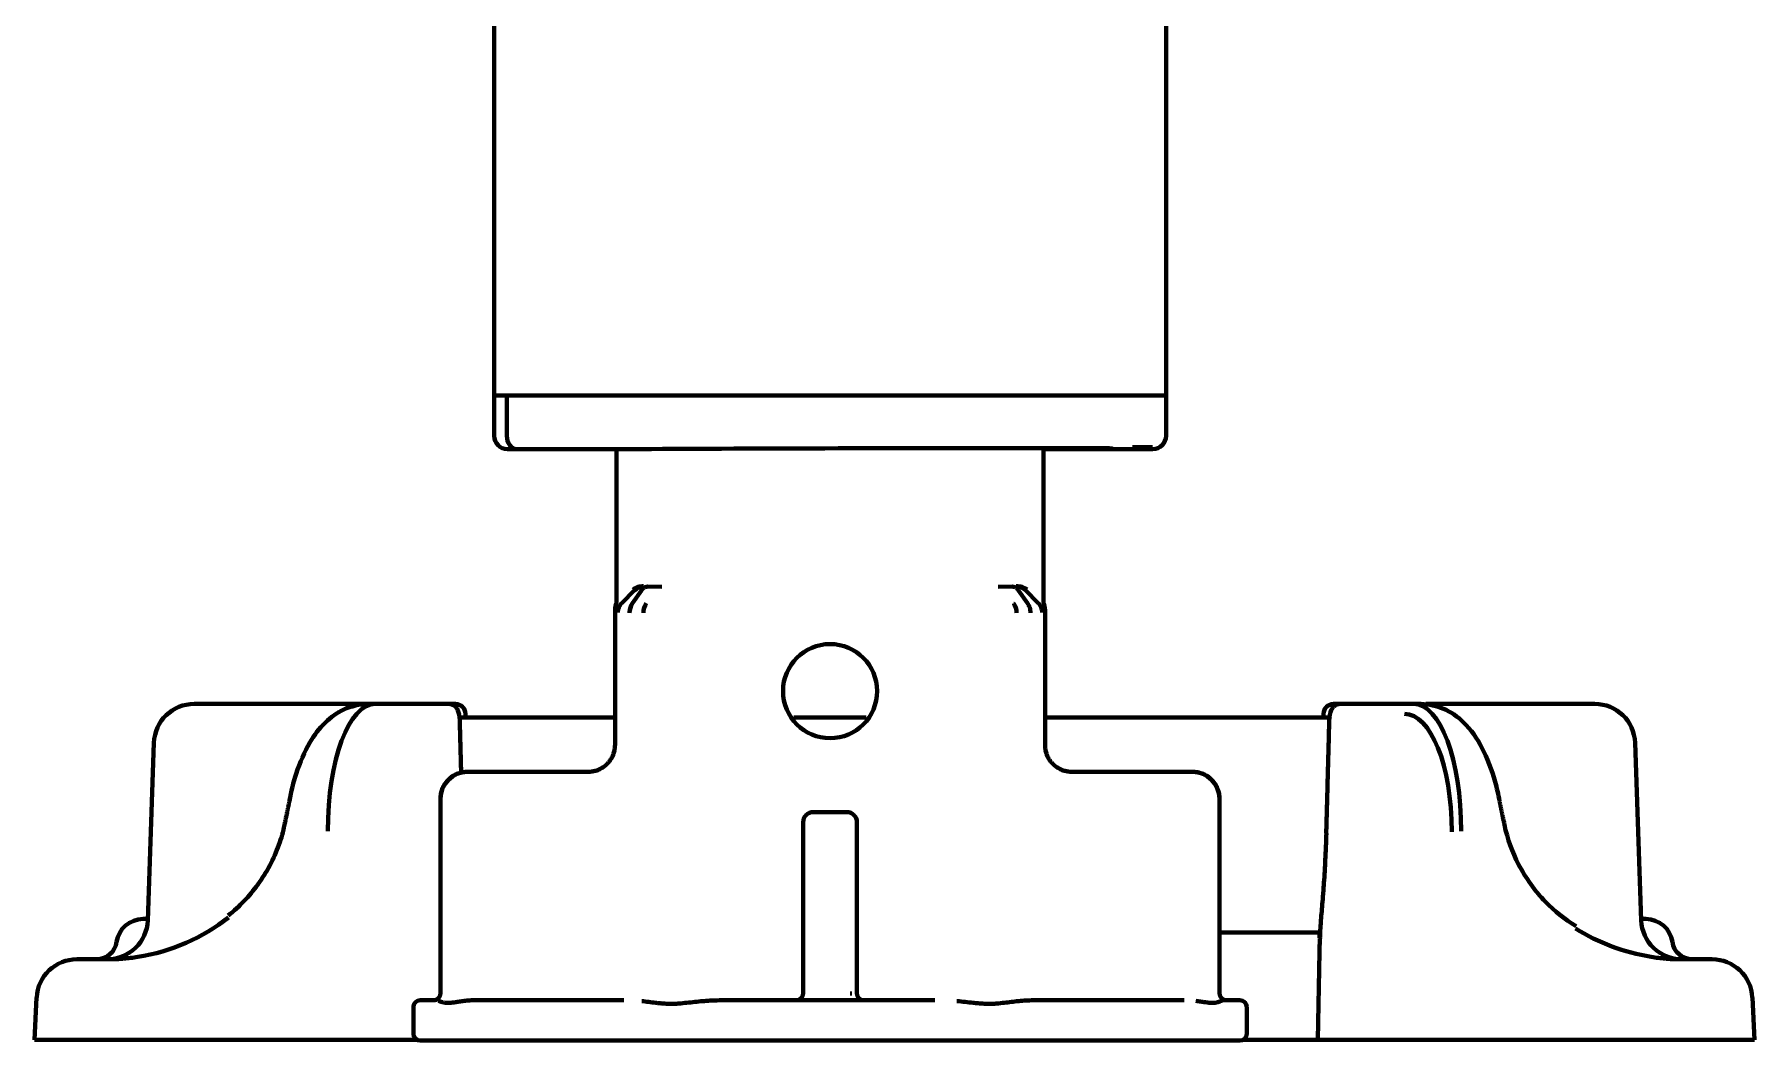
# Model space of a CAD drawing. Header units: inches. Extents: x -2405 to 7588, y 441 to 5654.
# Drawn here: x 2944.6 to 3072.6, y 2256.6 to 2331.4 of the extents above; entities that cross this region are included whole.
import ezdxf

# ---------------------------------------------------------------- set-up
doc = ezdxf.new("R2010")
doc.units = ezdxf.units.IN

msp = doc.modelspace()

# ---------------------------------------------------------------- linework, layer by layer
at = {"linetype": 'Continuous', "lineweight": 70}
for p, q in [((3028.78, 2385.03), (3028.78, 2304.58)), ((2978.78, 2382.13), (2978.78, 2304.58)), ((2978.78, 2301.58), (2978.78, 2304.58)), ((2978.78, 2304.58), (2980.58, 2304.58)), ((2979.73, 2304.58), (2979.73, 2301.58)), ((2979.73, 2304.58), (2979.73, 2301.58)), ((2980.58, 2304.58), (3026.98, 2304.58)), ((3026.28, 2304.58), (2981.73, 2304.58)), ((3026.98, 2304.58), (3028.78, 2304.58)), ((3028.78, 2301.72), (3028.78, 2304.58)), ((3028.78, 2301.58), (3028.78, 2301.72)), ((2980.21, 2300.58), (2980.44, 2300.58)), ((2980.44, 2300.58), (2988.93, 2300.58)), ((2980.44, 2300.58), (2988.93, 2300.58)), ((2987.9, 2300.58), (2987.9, 2289.5)), ((3019.65, 2289.5), (3019.65, 2300.67)), ((3019.65, 2300.58), (3027.11, 2300.58)), ((3019.65, 2300.58), (3027.11, 2300.58)), ((3027.11, 2300.58), (3027.34, 2300.58)), ((2989.22, 2290.08), (2988.28, 2289.13)), ((2989.74, 2290.06), (2989.07, 2289.12)), ((2990.23, 2290.36), (2991.27, 2290.34)), ((3016.28, 2290.34), (3017.32, 2290.36)), ((3017.81, 2290.06), (3018.48, 2289.12)), ((3018.33, 2290.08), (3019.27, 2289.13)), ((2989.07, 2289.12), (2989.07, 2289.12)), ((2987.78, 2278.58), (2987.78, 2288.64)), ((3019.78, 2278.58), (3019.78, 2288.64)), ((2956.47, 2281.63), (2961.97, 2281.63)), ((2961.97, 2281.63), (2965.8, 2281.63)), ((2965.8, 2281.63), (2969.42, 2281.63)), ((2969.42, 2281.63), (2969.94, 2281.63)), ((2969.94, 2281.63), (2972.09, 2281.63)), ((2972.09, 2281.63), (2975.37, 2281.63)), ((2975.37, 2281.63), (2975.9, 2281.63)), ((3041.25, 2281.63), (3041.78, 2281.63)), ((3041.78, 2281.63), (3045.06, 2281.63)), ((3045.06, 2281.63), (3047.21, 2281.63)), ((3047.21, 2281.63), (3047.73, 2281.63)), ((3048.1, 2281.63), (3051.35, 2281.63)), ((3051.35, 2281.63), (3055.18, 2281.63)), ((3055.18, 2281.63), (3060.68, 2281.63)), ((2987.78, 2280.63), (2976.2, 2280.63)), ((2976.23, 2280.19), (2976.23, 2280.2)), ((2976.66, 2280.63), (2976.65, 2280.89)), ((3006.47, 2280.63), (3001.08, 2280.63)), ((3040.95, 2280.63), (3019.77, 2280.63)), ((3040.5, 2280.89), (3040.49, 2280.63)), ((3040.92, 2280.2), (3040.92, 2280.19)), ((2953.47, 2278.73), (2953.01, 2265.52)), ((3064.14, 2265.52), (3063.68, 2278.73)), ((2976.79, 2276.58), (2985.78, 2276.58)), ((3021.77, 2276.58), (3030.76, 2276.58)), ((2974.79, 2274.58), (2974.79, 2260.08)), ((3032.76, 2274.58), (3032.76, 2260.08)), ((3005.03, 2273.58), (3002.53, 2273.58)), ((2963.19, 2272.62), (2963.19, 2272.62)), ((3001.78, 2272.83), (3001.78, 2260.08)), ((3005.78, 2260.08), (3005.78, 2272.83)), ((3040.7, 2272), (3040.71, 2272)), ((3053.96, 2272.61), (3053.96, 2272.62)), ((2952.67, 2265.63), (2953.02, 2265.63)), ((3064.48, 2265.63), (3064.13, 2265.63)), ((3032.76, 2264.63), (3040.25, 2264.63)), ((3040.08, 2256.63), (3040.19, 2263.17)), ((3040.21, 2264.24), (3040.21, 2264.22)), ((2950.23, 2262.63), (2947.74, 2262.63)), ((3069.41, 2262.63), (3066.92, 2262.63)), ((2944.74, 2259.78), (2944.58, 2256.63)), ((2973.28, 2259.58), (2974.43, 2259.58)), ((2977.41, 2259.58), (2988.44, 2259.58)), ((2995.98, 2259.58), (3002, 2259.58)), ((3002.88, 2259.58), (3004.67, 2259.58)), ((3005.55, 2259.58), (3011.57, 2259.58)), ((3019.11, 2259.58), (3030.14, 2259.58)), ((3034.28, 2259.58), (3033.12, 2259.58)), ((3072.41, 2259.78), (3072.58, 2256.63)), ((2972.78, 2259.08), (2972.78, 2257.08)), ((3034.78, 2257.08), (3034.78, 2259.08)), ((2952.56, 2256.63), (2944.58, 2256.63)), ((2952.56, 2256.63), (2966.37, 2256.63)), ((2967.07, 2256.63), (2966.37, 2256.63)), ((2967.07, 2256.63), (2973.06, 2256.63)), ((2973.28, 2256.58), (3034.28, 2256.58)), ((3034.49, 2256.63), (3040.08, 2256.63)), ((3043.97, 2256.63), (3040.08, 2256.63)), ((3050.08, 2256.63), (3043.97, 2256.63)), ((3050.78, 2256.63), (3050.08, 2256.63)), ((3050.78, 2256.63), (3064.59, 2256.63)), ((3072.58, 2256.63), (3064.59, 2256.63))]:
    msp.add_line(p, q, dxfattribs=at)
msp.add_circle((3003.78, 2282.58), 3.5, dxfattribs=at)
for centre, radius, start, end in [((2956.47, 2278.63), 3, 90, 178), ((2975.9, 2280.88), 0.75, 1, 90), ((3041.25, 2280.88), 0.75, 90, 179), ((3060.68, 2278.63), 3, 2, 90), ((3002.53, 2272.83), 0.75, 90, 180), ((3005.03, 2272.83), 0.75, 0, 90), ((2952.67, 2263.63), 2, 90, 171.7868), ((3064.48, 2263.63), 2, 8.2132, 90), ((2950.01, 2265.63), 3, 270, 358), ((3067.14, 2265.63), 3, 182, 270), ((2949.21, 2264.13), 1.5, 270, 351.7868), ((3067.94, 2264.13), 1.5, 188.2132, 270), ((2947.74, 2259.63), 3, 90, 177), ((3069.41, 2259.63), 3, 3, 90), ((2973.28, 2259.08), 0.5, 90, 180), ((3001.28, 2260.08), 0.5, 270, 0), ((3006.28, 2260.08), 0.5, 180, 270), ((3034.28, 2259.08), 0.5, 0, 90), ((2973.28, 2257.08), 0.5, 180, 270), ((3034.28, 2257.08), 0.5, 270, 0)]:
    msp.add_arc(centre, radius, start, end, dxfattribs=at)
for centre, major_axis, ratio, start_param, end_param in [((2979.78, 2301.58), (-1, 0), 0.999995, 0, 1.567711), ((2980.44, 2301.58), (0, 1), 0.7071, 1.570796, 3.141593), ((2980.44, 2301.58), (0, 1), 0.7071, 1.570796, 3.141593), ((3027.78, 2301.58), (-1, 0), 0.999995, 1.573882, 3.141593), ((2981.27, 2300.58), (-1.5, 0), 0.003085, 0.00001, 0.785408), ((3003.78, 2300.58), (21, 0.06), 0.003085, 5.569494, 8.63937), ((3026.28, 2300.72), (1.5, 0), 0.003085, 6.283176, 7.853972), ((3026.28, 2300.58), (1.5, 0), 0.003085, 5.497778, 6.283176), ((2989.93, 2289.37), (-0.707, -0.707), 0.999695, 3.927142, 4.71239), ((2989.57, 2288.41), (-0.017, -1), 0.707053, 3.945502, 4.724738), ((2990.6, 2288.4), (-0.01, -1), 0.707088, 3.940402, 4.719667), ((3016.95, 2288.4), (0.01, -1), 0.707088, 1.564381, 2.342782), ((2970.11, 2271.63), (-0.2, 10), 0.36987, 6.275734, 7.79417), ((3047.04, 2271.63), (0.2, 10), 0.36987, 4.7722, 6.290637), ((3046.34, 2271.64), (0.21, 9.25), 0.399832, 4.773696, 6.292133), ((2976.79, 2274.58), (1.41, 1.41), 0.999695, 0.78555, 2.356042), ((3030.76, 2274.58), (-1.41, 1.41), 0.999695, 3.927143, 5.497635), ((2950.28, 2274.63), (13.31, 1.42), 0.895011, 4.765915, 5.329805), ((3066.87, 2274.63), (-13.31, 1.42), 0.895011, 1.060573, 1.51727), ((2974.29, 2260.08), (0, -0.5), 0.999848, 0, 1.570796), ((3033.26, 2260.08), (0, -0.5), 0.999848, 4.712389, 6.283185)]:
    msp.add_ellipse(centre, major_axis=major_axis, ratio=ratio, start_param=start_param, end_param=end_param, dxfattribs=at)
for points, knots in [([(2989.91, 2290.38), (2989.83, 2290.39), (2989.76, 2290.38), (2989.62, 2290.36), (2989.55, 2290.35), (2989.45, 2290.32), (2989.42, 2290.31), (2989.36, 2290.28), (2989.33, 2290.27), (2989.28, 2290.24), (2989.25, 2290.22), (2989.2, 2290.19), (2989.17, 2290.17), (2989.15, 2290.15)], [0, 0, 0, 0, 0.25, 0.25, 0.5, 0.5, 0.625, 0.625, 0.75, 0.75, 0.875, 0.875, 1, 1, 1, 1]), ([(2989.74, 2290.06), (2989.77, 2290.1), (2989.8, 2290.15), (2989.85, 2290.19), (2989.86, 2290.2), (2989.88, 2290.22), (2989.89, 2290.23), (2989.92, 2290.25), (2989.94, 2290.26), (2990.01, 2290.3), (2990.05, 2290.32), (2990.11, 2290.34), (2990.12, 2290.34), (2990.14, 2290.34), (2990.14, 2290.35), (2990.15, 2290.35), (2990.15, 2290.35), (2990.16, 2290.35), (2990.19, 2290.35), (2990.21, 2290.36), (2990.23, 2290.36)], [0, 0, 0, 0, 0.25, 0.25, 0.3125, 0.3125, 0.375, 0.375, 0.5, 0.5, 0.75, 0.75, 0.8125, 0.828125, 0.828125, 0.84375, 0.84375, 0.875, 0.875, 1, 1, 1, 1]), ([(3017.81, 2290.06), (3017.78, 2290.1), (3017.75, 2290.15), (3017.69, 2290.2), (3017.67, 2290.22), (3017.64, 2290.24), (3017.63, 2290.25), (3017.61, 2290.26), (3017.6, 2290.27), (3017.54, 2290.3), (3017.5, 2290.32), (3017.44, 2290.34), (3017.43, 2290.34), (3017.41, 2290.34), (3017.41, 2290.35), (3017.41, 2290.35), (3017.4, 2290.35), (3017.39, 2290.35), (3017.36, 2290.35), (3017.34, 2290.36), (3017.32, 2290.36)], [0, 0, 0, 0, 0.25, 0.25, 0.375, 0.375, 0.4375, 0.4375, 0.5, 0.5, 0.75, 0.75, 0.8125, 0.828125, 0.828125, 0.84375, 0.84375, 0.875, 0.875, 1, 1, 1, 1]), ([(3018.33, 2290.08), (3018.29, 2290.12), (3018.18, 2290.2), (3018.07, 2290.27), (3017.95, 2290.32), (3017.88, 2290.34), (3017.8, 2290.35), (3017.78, 2290.36), (3017.76, 2290.36), (3017.74, 2290.36), (3017.73, 2290.36), (3017.69, 2290.37), (3017.66, 2290.37), (3017.63, 2290.37)], [0, 0, 0, 0, 0.25, 0.5, 0.5, 0.75, 0.75, 0.8125, 0.84375, 0.84375, 0.875, 0.875, 1, 1, 1, 1]), ([(3018.41, 2290.15), (3018.35, 2290.19), (3018.3, 2290.22), (3018.19, 2290.28), (3018.13, 2290.31), (3018, 2290.35), (3017.93, 2290.36), (3017.79, 2290.38), (3017.72, 2290.39), (3017.64, 2290.38)], [0, 0, 0, 0, 0.25, 0.25, 0.5, 0.5, 0.75, 0.75, 1, 1, 1, 1]), ([(2987.82, 2288.92), (2987.82, 2288.92), (2987.82, 2288.92), (2987.81, 2288.9), (2987.8, 2288.85), (2987.78, 2288.78), (2987.78, 2288.71), (2987.78, 2288.66), (2987.78, 2288.64)], [0, 0, 0, 0, 0.000031, 0.000031, 0.250024, 0.500016, 0.750008, 1, 1, 1, 1]), ([(2987.82, 2288.92), (2987.84, 2289.02), (2987.87, 2289.11), (2987.89, 2289.25), (2987.89, 2289.33), (2987.9, 2289.41), (2987.9, 2289.45), (2987.9, 2289.47), (2987.9, 2289.47), (2987.9, 2289.48), (2987.9, 2289.49), (2987.9, 2289.5)], [0, 0, 0, 0, 0.5, 0.5, 0.75, 0.875, 0.9375, 0.9375, 0.96875, 0.96875, 1, 1, 1, 1]), ([(2988.28, 2289.13), (2988.23, 2289.09), (2988.19, 2289.04), (2988.12, 2288.93), (2988.09, 2288.87), (2988.04, 2288.75), (2988.02, 2288.69), (2987.99, 2288.56), (2987.98, 2288.49), (2987.98, 2288.43)], [0, 0, 0, 0, 0.25, 0.25, 0.5, 0.5, 0.75, 0.75, 1, 1, 1, 1]), ([(2990.1, 2289.1), (2990.1, 2289.1), (2990.1, 2289.1), (2990.09, 2289.08), (2990.06, 2289.03), (2990.01, 2288.95), (2989.98, 2288.86), (2989.95, 2288.78), (2989.92, 2288.68), (2989.91, 2288.59), (2989.9, 2288.49), (2989.89, 2288.43), (2989.89, 2288.4)], [0, 0, 0, 0, 0.00004, 0.00004, 0.125035, 0.25003, 0.375025, 0.50002, 0.625015, 0.75001, 0.875005, 1, 1, 1, 1]), ([(3017.44, 2289.1), (3017.45, 2289.09), (3017.46, 2289.08), (3017.48, 2289.06), (3017.48, 2289.04), (3017.51, 2289), (3017.52, 2288.98), (3017.56, 2288.9), (3017.58, 2288.84), (3017.61, 2288.75), (3017.62, 2288.72), (3017.63, 2288.65), (3017.64, 2288.62), (3017.65, 2288.56), (3017.65, 2288.52), (3017.65, 2288.47), (3017.65, 2288.46), (3017.65, 2288.45), (3017.66, 2288.43), (3017.66, 2288.41), (3017.66, 2288.4)], [0, 0, 0, 0, 0.0625, 0.0625, 0.125, 0.125, 0.25, 0.25, 0.5, 0.5, 0.625, 0.625, 0.75, 0.75, 0.875, 0.90625, 0.921875, 0.921875, 0.9375, 1, 1, 1, 1]), ([(3018.48, 2289.12), (3018.5, 2289.09), (3018.52, 2289.06), (3018.54, 2289.02), (3018.55, 2289), (3018.55, 2289), (3018.55, 2289), (3018.55, 2288.99), (3018.56, 2288.98), (3018.56, 2288.97), (3018.6, 2288.91), (3018.62, 2288.85), (3018.65, 2288.73), (3018.67, 2288.67), (3018.68, 2288.54), (3018.69, 2288.48), (3018.69, 2288.41)], [0, 0, 0, 0, 0.125, 0.1875, 0.195313, 0.195313, 0.203125, 0.203125, 0.21875, 0.25, 0.25, 0.5, 0.5, 0.75, 0.75, 1, 1, 1, 1]), ([(3019.57, 2288.43), (3019.57, 2288.49), (3019.56, 2288.56), (3019.53, 2288.68), (3019.52, 2288.75), (3019.48, 2288.84), (3019.46, 2288.88), (3019.44, 2288.92), (3019.43, 2288.93), (3019.43, 2288.93), (3019.43, 2288.93), (3019.43, 2288.93), (3019.43, 2288.94), (3019.41, 2288.96), (3019.4, 2288.97), (3019.36, 2289.04), (3019.32, 2289.09), (3019.27, 2289.13)], [0, 0, 0, 0, 0.25, 0.25, 0.5, 0.5, 0.625, 0.65625, 0.660156, 0.660156, 0.664063, 0.664063, 0.671875, 0.6875, 0.75, 0.75, 1, 1, 1, 1]), ([(3019.73, 2288.92), (3019.71, 2289.02), (3019.68, 2289.11), (3019.66, 2289.25), (3019.66, 2289.33), (3019.65, 2289.41), (3019.65, 2289.45), (3019.65, 2289.47), (3019.65, 2289.47), (3019.65, 2289.48), (3019.65, 2289.49), (3019.65, 2289.5)], [0, 0, 0, 0, 0.5, 0.5, 0.75, 0.875, 0.9375, 0.9375, 0.96875, 0.96875, 1, 1, 1, 1]), ([(3019.73, 2288.92), (3019.73, 2288.92), (3019.73, 2288.92), (3019.74, 2288.9), (3019.75, 2288.85), (3019.77, 2288.78), (3019.77, 2288.71), (3019.78, 2288.66), (3019.78, 2288.64)], [0, 0, 0, 0, 0.000031, 0.000031, 0.250024, 0.500016, 0.750008, 1, 1, 1, 1]), ([(2969.42, 2281.63), (2968.75, 2281.6), (2967.58, 2281.34), (2966.1, 2280.25), (2964.94, 2278.69), (2964.08, 2276.7), (2963.68, 2275.12), (2963.55, 2274.4)], [0, 0, 0, 0, 0.189106, 0.366438, 0.567543, 0.814714, 1, 1, 1, 1]), ([(2976.23, 2280.21), (2976.23, 2280.25), (2976.23, 2280.41), (2976.2, 2280.7), (2976.16, 2280.97), (2976.05, 2281.25), (2975.87, 2281.46), (2975.63, 2281.6), (2975.46, 2281.63), (2975.37, 2281.63)], [0, 0, 0, 0, 0.056059, 0.233526, 0.445472, 0.608863, 0.73785, 0.866889, 1, 1, 1, 1]), ([(3041.78, 2281.63), (3041.78, 2281.63), (3041.68, 2281.64), (3041.51, 2281.59), (3041.3, 2281.47), (3041.16, 2281.32), (3041.07, 2281.17), (3041.01, 2281), (3040.96, 2280.78), (3040.93, 2280.5), (3040.92, 2280.28), (3040.92, 2280.2)], [0, 0, 0, 0, 0.001553, 0.142469, 0.255761, 0.354808, 0.444992, 0.536165, 0.674829, 0.879893, 1, 1, 1, 1]), ([(3053.6, 2274.4), (3053.51, 2274.9), (3053.17, 2276.33), (3052.37, 2278.41), (3051.14, 2280.2), (3049.52, 2281.37), (3048.35, 2281.6), (3047.73, 2281.63)], [0, 0, 0, 0, 0.128675, 0.386923, 0.634463, 0.824559, 1, 1, 1, 1]), ([(2974.79, 2274.58), (2974.79, 2274.59), (2974.79, 2274.61), (2974.79, 2274.64), (2974.79, 2274.66), (2974.79, 2274.71), (2974.8, 2274.74), (2974.81, 2274.84), (2974.82, 2274.97), (2974.86, 2275.09), (2974.88, 2275.19), (2974.89, 2275.22), (2974.92, 2275.28), (2974.93, 2275.31), (2974.99, 2275.46), (2975.05, 2275.58), (2975.16, 2275.74), (2975.2, 2275.79), (2975.26, 2275.87), (2975.28, 2275.9), (2975.33, 2275.94), (2975.35, 2275.97), (2975.47, 2276.08), (2975.57, 2276.17), (2975.7, 2276.26), (2975.73, 2276.28), (2975.77, 2276.3), (2975.79, 2276.31), (2975.82, 2276.33), (2975.89, 2276.37), (2975.96, 2276.4), (2976.14, 2276.47), (2976.27, 2276.51), (2976.43, 2276.55), (2976.46, 2276.55), (2976.53, 2276.56), (2976.56, 2276.56), (2976.66, 2276.57), (2976.72, 2276.58), (2976.79, 2276.58)], [0, 0, 0, 0, 0.015625, 0.015625, 0.03125, 0.03125, 0.0625, 0.0625, 0.125, 0.1875, 0.1875, 0.21875, 0.21875, 0.25, 0.25, 0.375, 0.375, 0.4375, 0.4375, 0.46875, 0.46875, 0.5, 0.5, 0.625, 0.625, 0.65625, 0.65625, 0.671875, 0.671875, 0.6875, 0.75, 0.75, 0.875, 0.875, 0.90625, 0.90625, 0.9375, 0.9375, 1, 1, 1, 1]), ([(3032.76, 2274.58), (3032.76, 2274.59), (3032.76, 2274.61), (3032.76, 2274.64), (3032.76, 2274.66), (3032.76, 2274.71), (3032.75, 2274.74), (3032.74, 2274.84), (3032.73, 2274.97), (3032.69, 2275.09), (3032.67, 2275.19), (3032.66, 2275.22), (3032.63, 2275.28), (3032.62, 2275.31), (3032.56, 2275.46), (3032.5, 2275.58), (3032.39, 2275.74), (3032.35, 2275.79), (3032.29, 2275.87), (3032.27, 2275.9), (3032.22, 2275.94), (3032.2, 2275.97), (3032.08, 2276.08), (3031.98, 2276.17), (3031.85, 2276.26), (3031.82, 2276.28), (3031.78, 2276.3), (3031.76, 2276.31), (3031.73, 2276.33), (3031.66, 2276.37), (3031.59, 2276.4), (3031.41, 2276.47), (3031.28, 2276.51), (3031.12, 2276.55), (3031.09, 2276.55), (3031.02, 2276.56), (3030.99, 2276.56), (3030.89, 2276.57), (3030.83, 2276.58), (3030.76, 2276.58)], [0, 0, 0, 0, 0.015625, 0.015625, 0.03125, 0.03125, 0.0625, 0.0625, 0.125, 0.1875, 0.1875, 0.21875, 0.21875, 0.25, 0.25, 0.375, 0.375, 0.4375, 0.4375, 0.46875, 0.46875, 0.5, 0.5, 0.625, 0.625, 0.65625, 0.65625, 0.671875, 0.671875, 0.6875, 0.75, 0.75, 0.875, 0.875, 0.90625, 0.90625, 0.9375, 0.9375, 1, 1, 1, 1]), ([(2963.19, 2272.62), (2963.08, 2272.12), (2962.64, 2270.56), (2961.35, 2268.13), (2959.84, 2266.56), (2958.99, 2265.88)], [0, 0, 0, 0, 0.188924, 0.604869, 1, 1, 1, 1]), ([(3059.29, 2265.08), (3058.45, 2265.6), (3056.8, 2266.91), (3054.92, 2269.54), (3054.19, 2271.58), (3053.96, 2272.62)], [0, 0, 0, 0, 0.308242, 0.670857, 1, 1, 1, 1]), ([(3040.3, 2265.39), (3040.31, 2265.59), (3040.33, 2265.8), (3040.37, 2266.25), (3040.39, 2266.48), (3040.43, 2266.97), (3040.45, 2267.22), (3040.48, 2267.56), (3040.48, 2267.62), (3040.49, 2267.76), (3040.5, 2267.83), (3040.51, 2268.04), (3040.52, 2268.18), (3040.55, 2268.6), (3040.57, 2268.89), (3040.61, 2269.48), (3040.62, 2269.78), (3040.64, 2270.24), (3040.65, 2270.4), (3040.66, 2270.64), (3040.67, 2270.72), (3040.67, 2270.87), (3040.68, 2270.95), (3040.69, 2271.35), (3040.7, 2271.67), (3040.71, 2272)], [0, 0, 0, 0, 0.125, 0.125, 0.25, 0.25, 0.375, 0.375, 0.40625, 0.40625, 0.4375, 0.4375, 0.5, 0.5, 0.625, 0.625, 0.75, 0.75, 0.8125, 0.8125, 0.84375, 0.84375, 0.875, 0.875, 1, 1, 1, 1]), ([(3040.21, 2264.63), (3040.21, 2264.62), (3040.21, 2264.61), (3040.21, 2264.56), (3040.21, 2264.52), (3040.21, 2264.44), (3040.21, 2264.39), (3040.21, 2264.31), (3040.21, 2264.26), (3040.21, 2264.22)], [0, 0, 0, 0, 0.065202, 0.065202, 0.376801, 0.376801, 0.688401, 0.688401, 1, 1, 1, 1]), ([(3040.24, 2264.24), (3040.24, 2264.29), (3040.24, 2264.33), (3040.24, 2264.41), (3040.24, 2264.45), (3040.25, 2264.53), (3040.25, 2264.57), (3040.25, 2264.64), (3040.25, 2264.68), (3040.26, 2264.79), (3040.26, 2264.86), (3040.27, 2265), (3040.28, 2265.07), (3040.28, 2265.14)], [0, 0, 0, 0, 0.125, 0.125, 0.25, 0.25, 0.375, 0.375, 0.5, 0.5, 0.75, 0.75, 1, 1, 1, 1]), ([(3040.19, 2263.17), (3040.19, 2263.21), (3040.19, 2263.26), (3040.2, 2263.35), (3040.2, 2263.38), (3040.2, 2263.43), (3040.2, 2263.45), (3040.2, 2263.49), (3040.2, 2263.51), (3040.21, 2263.57), (3040.21, 2263.62), (3040.21, 2263.72), (3040.22, 2263.77), (3040.22, 2263.84), (3040.22, 2263.86), (3040.22, 2263.89), (3040.22, 2263.91), (3040.23, 2263.95), (3040.23, 2263.99), (3040.23, 2264.06), (3040.23, 2264.09), (3040.23, 2264.17), (3040.24, 2264.2), (3040.24, 2264.24)], [0, 0, 0, 0, 0.25, 0.25, 0.375, 0.375, 0.4375, 0.4375, 0.5, 0.5, 0.625, 0.625, 0.75, 0.75, 0.78125, 0.78125, 0.8125, 0.8125, 0.875, 0.875, 0.9375, 0.9375, 1, 1, 1, 1]), ([(2952.26, 2262.81), (2952.09, 2262.78), (2951.91, 2262.75), (2951.56, 2262.71), (2951.39, 2262.69), (2951.17, 2262.67), (2951.11, 2262.67), (2951.04, 2262.66), (2951, 2262.66), (2950.98, 2262.66), (2950.87, 2262.65), (2950.79, 2262.64), (2950.54, 2262.63), (2950.38, 2262.63), (2950.23, 2262.63)], [0, 0, 0, 0, 0.25, 0.25, 0.5, 0.5, 0.5625, 0.59375, 0.59375, 0.625, 0.625, 0.75, 0.75, 1, 1, 1, 1]), ([(3066.92, 2262.63), (3066.88, 2262.63), (3066.84, 2262.63), (3066.77, 2262.63), (3066.65, 2262.63), (3066.45, 2262.64), (3066.28, 2262.65), (3066.11, 2262.66), (3066.03, 2262.67), (3065.76, 2262.69), (3065.59, 2262.71), (3065.24, 2262.75), (3065.06, 2262.78), (3064.89, 2262.81)], [0, 0, 0, 0, 0.0625, 0.0625, 0.125, 0.25, 0.375, 0.375, 0.5, 0.5, 0.75, 0.75, 1, 1, 1, 1]), ([(2976.55, 2259.53), (2976.48, 2259.53), (2976.43, 2259.52), (2976.31, 2259.5), (2976.25, 2259.49), (2976.09, 2259.47), (2975.98, 2259.45), (2975.78, 2259.42), (2975.68, 2259.41), (2975.55, 2259.39), (2975.5, 2259.39), (2975.42, 2259.39), (2975.34, 2259.38), (2975.26, 2259.39), (2975.19, 2259.39), (2975.15, 2259.39), (2975.08, 2259.4), (2975.05, 2259.41), (2974.99, 2259.42), (2974.96, 2259.43), (2974.87, 2259.45), (2974.82, 2259.47), (2974.73, 2259.5), (2974.69, 2259.52), (2974.65, 2259.53)], [0, 0, 0, 0, 0.0625, 0.0625, 0.125, 0.125, 0.25, 0.25, 0.375, 0.375, 0.4375, 0.4375, 0.5, 0.5625, 0.5625, 0.625, 0.625, 0.6875, 0.6875, 0.75, 0.75, 0.875, 0.875, 1, 1, 1, 1]), ([(2977.41, 2259.58), (2977.27, 2259.58), (2977.12, 2259.58), (2976.9, 2259.56), (2976.83, 2259.56), (2976.69, 2259.55), (2976.62, 2259.54), (2976.55, 2259.53)], [0, 0, 0, 0, 0.5, 0.5, 0.75, 0.75, 1, 1, 1, 1]), ([(2994.33, 2259.51), (2994.12, 2259.5), (2993.92, 2259.48), (2993.51, 2259.43), (2993.31, 2259.41), (2992.91, 2259.37), (2992.72, 2259.35), (2992.47, 2259.33), (2992.42, 2259.33), (2992.32, 2259.32), (2992.27, 2259.32), (2992.13, 2259.32), (2991.93, 2259.31), (2991.74, 2259.32), (2991.55, 2259.32), (2991.46, 2259.33), (2991.27, 2259.34), (2991.18, 2259.35), (2991.04, 2259.36), (2991, 2259.37), (2990.9, 2259.38), (2990.86, 2259.38), (2990.63, 2259.41), (2990.46, 2259.43), (2990.11, 2259.48), (2989.94, 2259.5), (2989.77, 2259.51)], [0, 0, 0, 0, 0.125, 0.125, 0.25, 0.25, 0.375, 0.375, 0.40625, 0.40625, 0.4375, 0.4375, 0.5, 0.5625, 0.5625, 0.625, 0.625, 0.6875, 0.6875, 0.71875, 0.71875, 0.75, 0.75, 0.875, 0.875, 1, 1, 1, 1]), ([(2995.98, 2259.58), (2995.7, 2259.58), (2995.43, 2259.57), (2995.01, 2259.56), (2994.88, 2259.55), (2994.6, 2259.54), (2994.47, 2259.53), (2994.33, 2259.51)], [0, 0, 0, 0, 0.5, 0.5, 0.75, 0.75, 1, 1, 1, 1]), ([(3017.78, 2259.51), (3017.61, 2259.5), (3017.44, 2259.48), (3017.1, 2259.43), (3016.92, 2259.41), (3016.56, 2259.37), (3016.37, 2259.35), (3016.14, 2259.33), (3016.09, 2259.33), (3016, 2259.32), (3015.95, 2259.32), (3015.81, 2259.32), (3015.62, 2259.31), (3015.42, 2259.32), (3015.23, 2259.32), (3015.13, 2259.33), (3014.93, 2259.34), (3014.84, 2259.35), (3014.69, 2259.36), (3014.64, 2259.37), (3014.54, 2259.38), (3014.49, 2259.38), (3014.24, 2259.41), (3014.04, 2259.43), (3013.63, 2259.48), (3013.43, 2259.5), (3013.22, 2259.51)], [0, 0, 0, 0, 0.125, 0.125, 0.25, 0.25, 0.375, 0.375, 0.40625, 0.40625, 0.4375, 0.4375, 0.5, 0.5625, 0.5625, 0.625, 0.625, 0.6875, 0.6875, 0.71875, 0.71875, 0.75, 0.75, 0.875, 0.875, 1, 1, 1, 1]), ([(3019.11, 2259.58), (3018.89, 2259.58), (3018.67, 2259.57), (3018.34, 2259.56), (3018.23, 2259.55), (3018, 2259.54), (3017.89, 2259.53), (3017.78, 2259.51)], [0, 0, 0, 0, 0.5, 0.5, 0.75, 0.75, 1, 1, 1, 1]), ([(3032.9, 2259.53), (3032.88, 2259.53), (3032.86, 2259.52), (3032.82, 2259.5), (3032.8, 2259.49), (3032.73, 2259.47), (3032.68, 2259.45), (3032.57, 2259.42), (3032.5, 2259.41), (3032.4, 2259.39), (3032.36, 2259.39), (3032.29, 2259.39), (3032.21, 2259.38), (3032.13, 2259.39), (3032.05, 2259.39), (3032, 2259.39), (3031.91, 2259.4), (3031.87, 2259.41), (3031.77, 2259.42), (3031.72, 2259.43), (3031.57, 2259.45), (3031.46, 2259.47), (3031.24, 2259.5), (3031.13, 2259.52), (3031, 2259.53)], [0, 0, 0, 0, 0.0625, 0.0625, 0.125, 0.125, 0.25, 0.25, 0.375, 0.375, 0.4375, 0.4375, 0.5, 0.5625, 0.5625, 0.625, 0.625, 0.6875, 0.6875, 0.75, 0.75, 0.875, 0.875, 1, 1, 1, 1]), ([(3033.12, 2259.58), (3033.08, 2259.58), (3033.05, 2259.58), (3032.99, 2259.56), (3032.97, 2259.56), (3032.93, 2259.55), (3032.92, 2259.54), (3032.9, 2259.53)], [0, 0, 0, 0, 0.5, 0.5, 0.75, 0.75, 1, 1, 1, 1])]:
    msp.add_open_spline(points, degree=3, knots=knots, dxfattribs=at)
for points, degree in [([(2989.07, 2289.12), (2989.05, 2289.09), (2989.02, 2289.04), (2988.98, 2288.97), (2988.94, 2288.88), (2988.91, 2288.79), (2988.89, 2288.7), (2988.87, 2288.61), (2988.86, 2288.51), (2988.86, 2288.45), (2988.86, 2288.41)], 3), ([(2976.33, 2276.51), (2976.28, 2278.36), (2976.23, 2280.2)], 2), ([(3040.92, 2280.2), (3040.81, 2276.1), (3040.7, 2272)], 2), ([(2987.78, 2278.58), (2987.78, 2278.52), (2987.77, 2278.41), (2987.75, 2278.25), (2987.72, 2278.09), (2987.67, 2277.93), (2987.61, 2277.77), (2987.54, 2277.62), (2987.45, 2277.48), (2987.36, 2277.35), (2987.25, 2277.22), (2987.13, 2277.1), (2987.01, 2277), (2986.87, 2276.9), (2986.73, 2276.82), (2986.58, 2276.74), (2986.43, 2276.68), (2986.27, 2276.64), (2986.1, 2276.6), (2985.94, 2276.58), (2985.83, 2276.58), (2985.78, 2276.58)], 3), ([(3019.78, 2278.58), (3019.78, 2278.52), (3019.78, 2278.41), (3019.8, 2278.25), (3019.83, 2278.09), (3019.88, 2277.93), (3019.94, 2277.77), (3020.01, 2277.62), (3020.1, 2277.48), (3020.19, 2277.35), (3020.3, 2277.22), (3020.42, 2277.1), (3020.55, 2277), (3020.68, 2276.9), (3020.82, 2276.82), (3020.97, 2276.74), (3021.12, 2276.68), (3021.28, 2276.64), (3021.45, 2276.6), (3021.61, 2276.58), (3021.72, 2276.58), (3021.77, 2276.58)], 3), ([(2963.59, 2274.63), (2963.41, 2273.66), (2963.18, 2272.62)], 2), ([(3053.97, 2272.62), (3053.76, 2273.56), (3053.6, 2274.4)], 2), ([(3040.28, 2265.14), (3040.29, 2265.23), (3040.29, 2265.31), (3040.3, 2265.39)], 3), ([(3002.28, 2259.58), (3002.25, 2259.58), (3002.19, 2259.58), (3002.1, 2259.58), (3002.03, 2259.58), (3002, 2259.58)], 3), ([(3002.88, 2259.58), (3002.68, 2259.58), (3002.48, 2259.58), (3002.28, 2259.58)], 3), ([(3005.27, 2259.58), (3005.07, 2259.58), (3004.87, 2259.58), (3004.67, 2259.58)], 3), ([(3005.55, 2259.58), (3005.52, 2259.58), (3005.46, 2259.58), (3005.37, 2259.58), (3005.31, 2259.58), (3005.27, 2259.58)], 3), ([(3005.41, 2260.08), (3005.4, 2260.08), (3005.37, 2260.08), (3005.32, 2260.08), (3005.29, 2260.08), (3005.28, 2260.08)], 3)]:
    msp.add_open_spline(points, degree=degree, dxfattribs=at)

doc.saveas('drawing.dxf')
